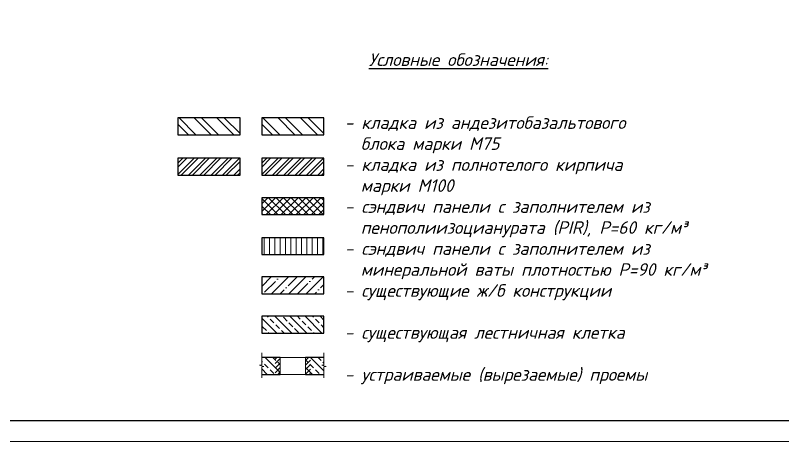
# Model space of a CAD drawing. Extents: x -965262 to 1142518, y -357520 to 71675.
# Drawn here: x 653190 to 671480, y -240088 to -229930 of the extents above; entities that cross this region are included whole.
import ezdxf

# ---------------------------------------------------------------- set-up
doc = ezdxf.new("R2010")
doc.units = 0
doc.header["$LTSCALE"] = 10
doc.layers.get('0').update_dxf_attribs({"linetype": 'CONTINUOUS', "lineweight": 30})
doc.styles.add('GOST-2.304_Type-B', font='isocpeur.ttf', dxfattribs={"width": 0.9})

msp = doc.modelspace()

# ---------------------------------------------------------------- hatches: boundary and pattern name
at = {"lineweight": 15}
h = msp.add_hatch(dxfattribs=at)
h.set_pattern_fill('ANSI32', color=4, scale=40, angle=90, style=0)
h.set_pattern_definition([(135, (1960517.17, -223428.4), (-269.40768, -269.40768), []), (135, (1960517.17, -223248.8), (-269.40768, -269.40768), [])])
h.paths.add_polyline_path([(657798.9, -232371.7), (657057.8, -232371.7), (657057.8, -232775), (657798.9, -232775)])
h.paths.add_polyline_path([(658539.9, -232371.7), (657798.9, -232371.7), (657798.9, -232775), (658539.9, -232775)])
h = msp.add_hatch(dxfattribs=at)
h.set_pattern_fill('ANSI32', color=4, scale=40, angle=90, style=0)
h.set_pattern_definition([(135, (1962514.66, -223428.4), (-269.40768, -269.40768), []), (135, (1962514.66, -223248.8), (-269.40768, -269.40768), [])])
h.paths.add_polyline_path([(659796.3, -232371.7), (659055.3, -232371.7), (659055.3, -232775), (659796.3, -232775)])
h.paths.add_polyline_path([(660537.4, -232371.7), (659796.3, -232371.7), (659796.3, -232775), (660537.4, -232775)])
h = msp.add_hatch(dxfattribs=at)
h.set_pattern_fill('ANSI32', color=1, scale=20, style=0)
h.set_pattern_definition([(45, (1960517.17, -223422.07), (-134.703842, 134.703842), []), (45, (1960606.97, -223422.07), (-134.703842, 134.703842), [])])
h.paths.add_polyline_path([(657798.9, -233334.1), (657057.8, -233334.1), (657057.8, -233737.4), (657798.9, -233737.4)])
h.paths.add_polyline_path([(658539.9, -233334.1), (657798.9, -233334.1), (657798.9, -233737.4), (658539.9, -233737.4)])
h = msp.add_hatch(dxfattribs=at)
h.set_pattern_fill('ANSI32', color=1, scale=20, style=0)
h.set_pattern_definition([(45, (1962514.66, -223422.07), (-134.703842, 134.703842), []), (45, (1962604.46, -223422.07), (-134.703842, 134.703842), [])])
h.paths.add_polyline_path([(659796.3, -233334.1), (659055.3, -233334.1), (659055.3, -233737.4), (659796.3, -233737.4)])
h.paths.add_polyline_path([(660537.4, -233334.1), (659796.3, -233334.1), (659796.3, -233737.4), (660537.4, -233737.4)])
h = msp.add_hatch(dxfattribs=at)
h.set_pattern_fill('ANSI37', color=30, scale=40, style=0)
h.set_pattern_definition([(45, (1962514.66, -223403.69), (-89.802561, 89.802561), []), (135, (1962514.66, -223403.69), (-89.802561, -89.802561), [])])
h.paths.add_polyline_path([(659796.3, -234275.7), (659055.3, -234275.7), (659055.3, -234679), (659796.3, -234679)])
h.paths.add_polyline_path([(660537.4, -234275.7), (659796.3, -234275.7), (659796.3, -234679), (660537.4, -234679)])
h = msp.add_hatch(dxfattribs=at)
h.set_pattern_fill('LINE', color=6, scale=40, angle=90, style=0)
h.set_pattern_definition([(90, (1962514.66, -223439.49), (-127, 8e-15), [])])
h.paths.add_polyline_path([(659796.3, -235227.5), (659055.3, -235227.5), (659055.3, -235630.8), (659796.3, -235630.8)])
h.paths.add_polyline_path([(660537.4, -235227.5), (659796.3, -235227.5), (659796.3, -235630.8), (660537.4, -235630.8)])
h = msp.add_hatch(dxfattribs=at)
h.set_pattern_fill('ANSI35', color=256, scale=45.71424, style=0)
h.set_pattern_definition([(45, (659482.7, -236371.66), (-205.26, 205.26), []), (45, (659687.96, -236371.66), (-205.26, 205.26), [362.857, -72.57, 0, -72.57])])
h.paths.add_polyline_path([(659796.3, -236161.4), (659055.3, -236161.4), (659055.3, -236564.7), (659796.3, -236564.7)])
h.paths.add_polyline_path([(660537.4, -236161.4), (659796.3, -236161.4), (659796.3, -236564.7), (660537.4, -236564.7)])
h = msp.add_hatch(dxfattribs=at)
h.set_pattern_fill('ANSI33', color=256, scale=40, angle=90, style=0)
h.set_pattern_definition([(135, (1962514.66, -223384.37), (-179.60512, -179.60512), []), (135, (1962514.66, -223204.77), (-179.60512, -179.60512), [127, -63.5])])
h.paths.add_polyline_path([(659796.3, -237101.1), (659055.3, -237101.1), (659055.3, -237504.4), (659796.3, -237504.4)])
h.paths.add_polyline_path([(660537.4, -237101.1), (659796.3, -237101.1), (659796.3, -237504.4), (660537.4, -237504.4)])
h = msp.add_hatch(dxfattribs=at)
h.set_pattern_fill('ANSI33', color=256, scale=40, angle=90, style=0)
h.set_pattern_definition([(135, (1962514.66, -222435.08), (-179.60512, -179.60512), []), (135, (1962514.66, -222255.47), (-179.60512, -179.60512), [127, -63.5])])
h.paths.add_polyline_path([(659055.3, -238282.1), (659055.3, -238308.9), (659108.8, -238295.5)], flags=17)
h.paths.add_polyline_path([(660537.4, -238255.4), (660483.8, -238268.7), (660537.4, -238282.1)], flags=17)
h.paths.add_polyline_path([(660096.3, -238080.5), (659496.3, -238080.5), (659496.3, -238483.8), (660096.3, -238483.8)])
h.paths.add_polyline_path([(659796.3, -238080.5), (659055.3, -238080.5), (659055.3, -238483.8), (659796.3, -238483.8)])
h.paths.add_polyline_path([(660537.4, -238080.5), (659796.3, -238080.5), (659796.3, -238483.8), (660537.4, -238483.8)])
h = msp.add_hatch()
h.set_pattern_fill('ANSI31', color=3, scale=24)
h.set_pattern_definition([(45, (-148577.34, -318351.11), (-53.881537, 53.881537), [])])
h.paths.add_polyline_path([(659496.3, -238080.5), (659376.3, -238080.5), (659376.3, -238483.8), (659496.3, -238483.8)])
h.paths.add_polyline_path([(660216.3, -238080.5), (660096.3, -238080.5), (660096.3, -238483.8), (660216.3, -238483.8)])

# ---------------------------------------------------------------- linework, layer by layer
for p, q in [((659496.3, -238080.5, 8350.5), (659055.3, -238080.5, 8350.5)), ((660537.4, -238080.5, 8350.5), (660096.3, -238080.5, 8350.5)), ((659055.3, -238483.8, 8350.5), (659496.3, -238483.8, 8350.5)), ((660096.3, -238483.8, 8350.5), (660537.4, -238483.8, 8350.5))]:
    msp.add_line(p, q)
for p, q in [((659496.3, -238080.5, 8350.5), (659496.3, -238483.8, 8350.5)), ((659496.3, -238080.5, 8350.5), (660096.3, -238080.5, 8350.5)), ((660096.3, -238080.5, 8350.5), (660096.3, -238483.8, 8350.5)), ((659496.3, -238483.8, 8350.5), (660096.3, -238483.8, 8350.5))]:
    msp.add_line(p, q, dxfattribs=at)
at = {"lineweight": 15, "elevation": 9801.8}
msp.add_lwpolyline([(690667.6, -240087.8), (690667.6, -155987.8), (631217.6, -155987.8), (631217.6, -240087.8)], close=True, dxfattribs=at)
for points, elevation in [([(690167.6, -239587.8), (690167.6, -156487.8), (633217.6, -156487.8), (633217.6, -239587.8)], 9801.8), ([(659055.3, -236564.7), (660537.4, -236564.7), (660537.4, -236161.4), (659055.3, -236161.4)], 8350.5), ([(659055.3, -237504.4), (660537.4, -237504.4), (660537.4, -237101.1), (659055.3, -237101.1)], 8350.5)]:
    msp.add_lwpolyline(points, close=True, dxfattribs=dict(elevation=elevation))
at = {"color": 4, "elevation": 8350.5}
for points in [[(657057.8, -232775), (658539.9, -232775), (658539.9, -232371.7), (657057.8, -232371.7)], [(659055.3, -232775), (660537.4, -232775), (660537.4, -232371.7), (659055.3, -232371.7)]]:
    msp.add_lwpolyline(points, close=True, dxfattribs=at)
at = {"color": 1, "elevation": 8350.5}
for points in [[(657057.8, -233737.4), (658539.9, -233737.4), (658539.9, -233334.1), (657057.8, -233334.1)], [(659055.3, -233737.4), (660537.4, -233737.4), (660537.4, -233334.1), (659055.3, -233334.1)]]:
    msp.add_lwpolyline(points, close=True, dxfattribs=at)
at = {"color": 30, "elevation": 8350.5}
msp.add_lwpolyline([(659055.3, -234679), (660537.4, -234679), (660537.4, -234275.7), (659055.3, -234275.7)], close=True, dxfattribs=at)
at = {"color": 6, "elevation": 8350.5}
msp.add_lwpolyline([(659055.3, -235630.8), (660537.4, -235630.8), (660537.4, -235227.5), (659055.3, -235227.5)], close=True, dxfattribs=at)
at = {"lineweight": 15, "ltscale": 100, "elevation": 8350.5}
for points in [[(659055.3, -238568.4), (659055.3, -238308.9), (659108.8, -238295.5), (659001.7, -238268.7), (659055.3, -238255.4), (659055.3, -237975.3)], [(660537.4, -238568.4), (660537.4, -238308.9), (660591, -238295.5), (660483.8, -238268.7), (660537.4, -238255.4), (660537.4, -237975.3)]]:
    msp.add_lwpolyline(points, dxfattribs=at)

# ---------------------------------------------------------------- texts
at = {"insert": (661030.4, -232990.9, 11144.6), "char_height": 214.286, "width": 9059.701, "attachment_point": 4, "style": 'GOST-2.304_Type-B'}
msp.add_mtext('{\\L\\P\\P\\P\\H1.4x;\\P\\P\\P\\fISOCPEUR|b0|i1|c204|p34;\\W1;\\P\\pi4529.9;\\P\\pi0;\\l   \\LУсловные обозначения:\\P\\pi4529.9;\\P\\pi3275.4;\\l\\P\\pi0;- кладка из андезитобазальтового\\P  блока марки М75\\P- кладка из полнотелого кирпича\\P  марки М100\\P- сэндвич панели с заполнителем из\\P  пенополиизоцианурата (PIR), Р=60 кг/м³\\P- сэндвич панели с заполнителем из\\P  минеральной ваты плотностью Ρ=90 кг/м³\\P- существующие ж/б конструкции\\P\\P- существующая лестничная клетка\\P\\P- устраиваемые (вырезаемые) проемы}', dxfattribs=at)

doc.saveas('drawing.dxf')
